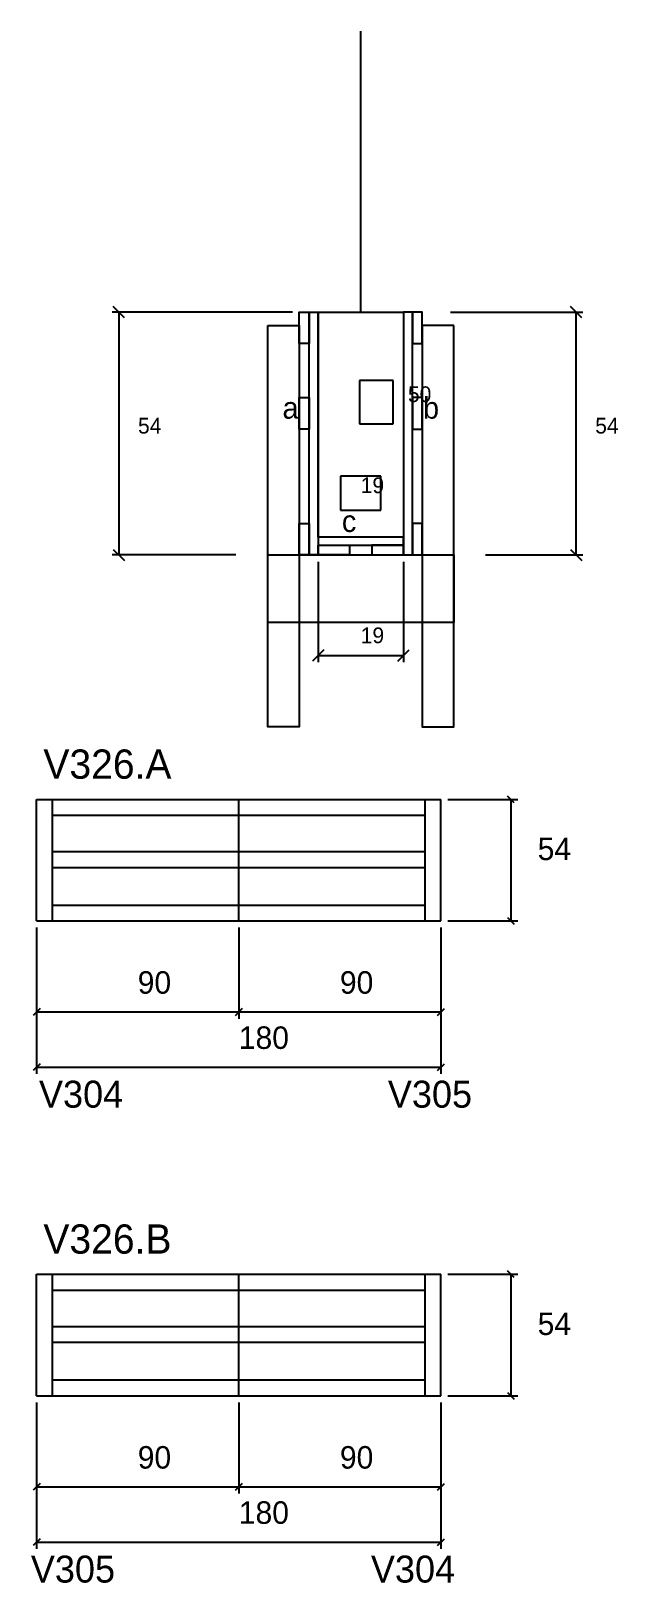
# Model space of a CAD drawing. Header units: metres. Extents: x 4593 to 4854, y 1890 to 2580.
import ezdxf

# ---------------------------------------------------------------- set-up
doc = ezdxf.new("R2010")
doc.units = ezdxf.units.M

msp = doc.modelspace()

# ---------------------------------------------------------------- linework, layer by layer
at = {"layer": 'CONCRETO', "color": 251}
msp.add_lwpolyline([(4720.67, 2454.95), (4758.67, 2454.95), (4758.67, 2426.95), (4758.67, 2354.95), (4720.67, 2354.95), (4720.67, 2454.95)], dxfattribs=at)
at = {"layer": 'COTA', "color": 4}
for p, q in [((4709.27, 2454.95), (4629.01, 2454.95)), ((4632.01, 2454.95), (4632.01, 2346.95)), ((4779.67, 2454.95), (4838.54, 2454.95)), ((4835.54, 2346.95), (4835.54, 2454.95)), ((4684.07, 2346.95), (4629.01, 2346.95)), ((4795.27, 2346.95), (4838.54, 2346.95)), ((4720.67, 2343.95), (4720.67, 2299.22)), ((4758.67, 2343.95), (4758.67, 2299.22)), ((4720.67, 2302.22), (4758.67, 2302.22)), ((4778.39, 2238.27), (4809.53, 2238.27)), ((4806.53, 2238.27), (4806.53, 2184.27)), ((4595.39, 2181.27), (4595.39, 2116.19)), ((4595.39, 2181.27), (4595.39, 2140.73)), ((4685.39, 2181.27), (4685.39, 2140.73)), ((4685.39, 2181.27), (4685.39, 2140.73)), ((4775.39, 2181.27), (4775.39, 2116.19)), ((4775.39, 2181.27), (4775.39, 2140.73)), ((4778.39, 2184.27), (4809.53, 2184.27)), ((4595.39, 2143.73), (4685.39, 2143.73)), ((4685.39, 2143.73), (4775.39, 2143.73)), ((4595.39, 2119.19), (4775.39, 2119.19)), ((4778.39, 2027.09), (4809.53, 2027.09)), ((4806.53, 2027.09), (4806.53, 1973.09)), ((4595.39, 1970.09), (4595.39, 1905.01)), ((4595.39, 1970.09), (4595.39, 1929.55)), ((4685.39, 1970.09), (4685.39, 1929.55)), ((4685.39, 1970.09), (4685.39, 1929.55)), ((4775.39, 1970.09), (4775.39, 1905.01)), ((4775.39, 1970.09), (4775.39, 1929.55)), ((4778.39, 1973.09), (4809.53, 1973.09)), ((4595.39, 1932.55), (4685.39, 1932.55)), ((4685.39, 1932.55), (4775.39, 1932.55)), ((4595.39, 1908.01), (4775.39, 1908.01))]:
    msp.add_line(p, q, dxfattribs=at)
at = {"layer": 'COTA'}
for p, q in [((4808.03, 2236.77), (4805.03, 2239.77)), ((4805.03, 2185.77), (4808.03, 2182.77)), ((4596.89, 2145.23), (4593.89, 2142.23)), ((4686.89, 2145.23), (4683.89, 2142.23)), ((4683.89, 2142.23), (4686.89, 2145.23)), ((4773.89, 2142.23), (4776.89, 2145.23)), ((4596.89, 2120.69), (4593.89, 2117.69)), ((4773.89, 2117.69), (4776.89, 2120.69)), ((4808.03, 2025.59), (4805.03, 2028.59)), ((4805.03, 1974.59), (4808.03, 1971.59)), ((4596.89, 1934.05), (4593.89, 1931.05)), ((4686.89, 1934.05), (4683.89, 1931.05)), ((4683.89, 1931.05), (4686.89, 1934.05)), ((4773.89, 1931.05), (4776.89, 1934.05)), ((4596.89, 1909.51), (4593.89, 1906.51)), ((4773.89, 1906.51), (4776.89, 1909.51))]:
    msp.add_line(p, q, dxfattribs=at)
for points in [[(4634.51, 2452.45), (4629.51, 2457.45)], [(4838.04, 2452.45), (4833.04, 2457.45)], [(4629.51, 2349.45), (4634.51, 2344.45)], [(4833.04, 2349.45), (4838.04, 2344.45)], [(4723.17, 2304.72), (4718.17, 2299.72)], [(4756.17, 2299.72), (4761.17, 2304.72)]]:
    msp.add_lwpolyline(points, dxfattribs=at)
at = {"layer": 'Cota Seção (2x)', "color": 180}
for p, q in [((4739.17, 2424.61), (4739.17, 2405.28)), ((4754.17, 2424.61), (4739.17, 2424.61)), ((4754.17, 2405.28), (4754.17, 2424.61)), ((4739.17, 2405.28), (4754.17, 2405.28)), ((4730.67, 2381.95), (4730.67, 2366.95)), ((4748.67, 2381.95), (4730.67, 2381.95)), ((4748.67, 2366.95), (4748.67, 2381.95)), ((4730.67, 2366.95), (4748.67, 2366.95))]:
    msp.add_line(p, q, dxfattribs=at)
at = {"layer": 'Madeira', "color": 126}
for points in [[(4716.67, 2440.95), (4712.27, 2440.95), (4712.27, 2454.95), (4716.67, 2454.95), (4716.67, 2440.95)], [(4762.67, 2440.95), (4767.07, 2440.95), (4767.07, 2454.95), (4762.67, 2454.95), (4762.67, 2440.95)], [(4716.67, 2402.92), (4712.27, 2402.92), (4712.27, 2416.92), (4716.67, 2416.92), (4716.67, 2402.92)], [(4762.67, 2402.92), (4767.07, 2402.92), (4767.07, 2416.92), (4762.67, 2416.92), (4762.67, 2402.92)], [(4716.67, 2346.95), (4712.27, 2346.95), (4712.27, 2360.95), (4716.67, 2360.95), (4716.67, 2346.95)], [(4762.67, 2346.95), (4767.07, 2346.95), (4767.07, 2360.95), (4762.67, 2360.95), (4762.67, 2346.95)], [(4720.67, 2346.95), (4720.67, 2351.35), (4734.67, 2351.35), (4734.67, 2346.95), (4720.67, 2346.95)], [(4758.67, 2346.95), (4758.67, 2351.35), (4744.67, 2351.35), (4744.67, 2346.95), (4758.67, 2346.95)]]:
    msp.add_lwpolyline(points, dxfattribs=at)
at = {"layer": 'Painéis', "color": 200}
for p, q in [((4595.39, 2184.27), (4595.39, 2238.27)), ((4595.39, 2238.27), (4775.39, 2238.27)), ((4685.39, 2184.27), (4685.39, 2238.27)), ((4775.39, 2184.27), (4775.39, 2238.27)), ((4595.39, 2184.27), (4775.39, 2184.27)), ((4595.39, 1973.09), (4595.39, 2027.09)), ((4595.39, 2027.09), (4775.39, 2027.09)), ((4685.39, 1973.09), (4685.39, 2027.09)), ((4775.39, 1973.09), (4775.39, 2027.09)), ((4595.39, 1973.09), (4775.39, 1973.09))]:
    msp.add_line(p, q, dxfattribs=at)
for points in [[(4716.67, 2454.95), (4720.67, 2454.95), (4720.67, 2346.95), (4716.67, 2346.95), (4716.67, 2454.95)], [(4762.67, 2454.95), (4758.67, 2454.95), (4758.67, 2346.95), (4762.67, 2346.95), (4762.67, 2454.95)], [(4758.67, 2351.35), (4758.67, 2354.95), (4720.67, 2354.95), (4720.67, 2351.35), (4758.67, 2351.35)]]:
    msp.add_lwpolyline(points, dxfattribs=at)
at = {"layer": 'SARR_2.2x7', "color": 40}
for p, q in [((4602.39, 2184.27), (4602.39, 2238.27)), ((4768.39, 2184.27), (4768.39, 2238.27)), ((4602.39, 2231.27), (4685.39, 2231.27)), ((4685.39, 2231.27), (4768.39, 2231.27)), ((4602.39, 2215.05), (4685.39, 2215.05)), ((4685.39, 2215.05), (4768.39, 2215.05)), ((4602.39, 2208.05), (4685.39, 2208.05)), ((4685.39, 2208.05), (4768.39, 2208.05)), ((4602.39, 2191.27), (4685.39, 2191.27)), ((4685.39, 2191.27), (4768.39, 2191.27)), ((4602.39, 1973.09), (4602.39, 2027.09)), ((4768.39, 1973.09), (4768.39, 2027.09)), ((4602.39, 2020.09), (4685.39, 2020.09)), ((4685.39, 2020.09), (4768.39, 2020.09)), ((4602.39, 2003.87), (4685.39, 2003.87)), ((4685.39, 2003.87), (4768.39, 2003.87)), ((4602.39, 1996.87), (4685.39, 1996.87)), ((4685.39, 1996.87), (4768.39, 1996.87)), ((4602.39, 1980.09), (4685.39, 1980.09)), ((4685.39, 1980.09), (4768.39, 1980.09))]:
    msp.add_line(p, q, dxfattribs=at)
at = {"layer": 'SARR_3.5x7', "color": 81}
for points in [[(4698.27, 2448.95), (4712.27, 2448.95), (4712.27, 2270.47), (4698.27, 2270.47), (4698.27, 2448.95)], [(4781.07, 2448.95), (4767.07, 2448.95), (4767.07, 2270.47), (4781.07, 2270.47), (4781.07, 2448.95)], [(4698.27, 2346.95), (4781.07, 2346.95), (4781.07, 2316.89), (4698.27, 2316.89), (4698.27, 2346.95)]]:
    msp.add_lwpolyline(points, dxfattribs=at)
at = {"layer": 'Texto Seção', "color": 252}
msp.add_line((4739.67, 2454.95), (4739.67, 2579.95), dxfattribs=at)

# ---------------------------------------------------------------- texts
at = {"layer": '5', "color": 5}
for s, p in [('V304', (4596.43, 2101.18)), ('V305', (4751.74, 2101.18)), ('V305', (4592.81, 1889.99)), ('V304', (4744.19, 1889.99))]:
    msp.add_text(s, height=12, dxfattribs=at).set_placement(p)
at = {"layer": 'COTA', "color": 1}
for s, p in [('54', (4640.51, 2400.95)), ('54', (4844.04, 2400.95)), ('19', (4739.67, 2307.72))]:
    msp.add_text(s, height=7, dxfattribs=at).set_placement(p)
at = {"layer": 'COTA', "color": 240}
for s, p in [('54', (4818.42, 2211.27)), ('90', (4640.39, 2151.86)), ('90', (4730.39, 2151.86)), ('180', (4685.39, 2127.31)), ('54', (4818.42, 2000.09)), ('90', (4640.39, 1940.68)), ('90', (4730.39, 1940.68)), ('180', (4685.39, 1916.13))]:
    msp.add_text(s, height=10, dxfattribs=at).set_placement(p)
at = {"layer": 'Cota Seção (2x)', "color": 1}
for s, p in [('50', (4760.67, 2414.95)), ('19', (4739.67, 2374.45))]:
    msp.add_text(s, height=7, dxfattribs=at).set_placement(p)
at = {"layer": 'detalhes', "color": 4}
for s, p in [('b', (4767.39, 2407.57)), ('a', (4704.84, 2407.58)), ('c', (4731.27, 2357.18))]:
    msp.add_text(s, height=9.6, dxfattribs=at).set_placement(p)
at = {"layer": 'Texto Seção', "color": 7}
for s, p in [('V326.A', (4598.39, 2247.46)), ('V326.B', (4598.39, 2036.27))]:
    msp.add_text(s, height=13, dxfattribs=at).set_placement(p)

doc.saveas('drawing.dxf')
